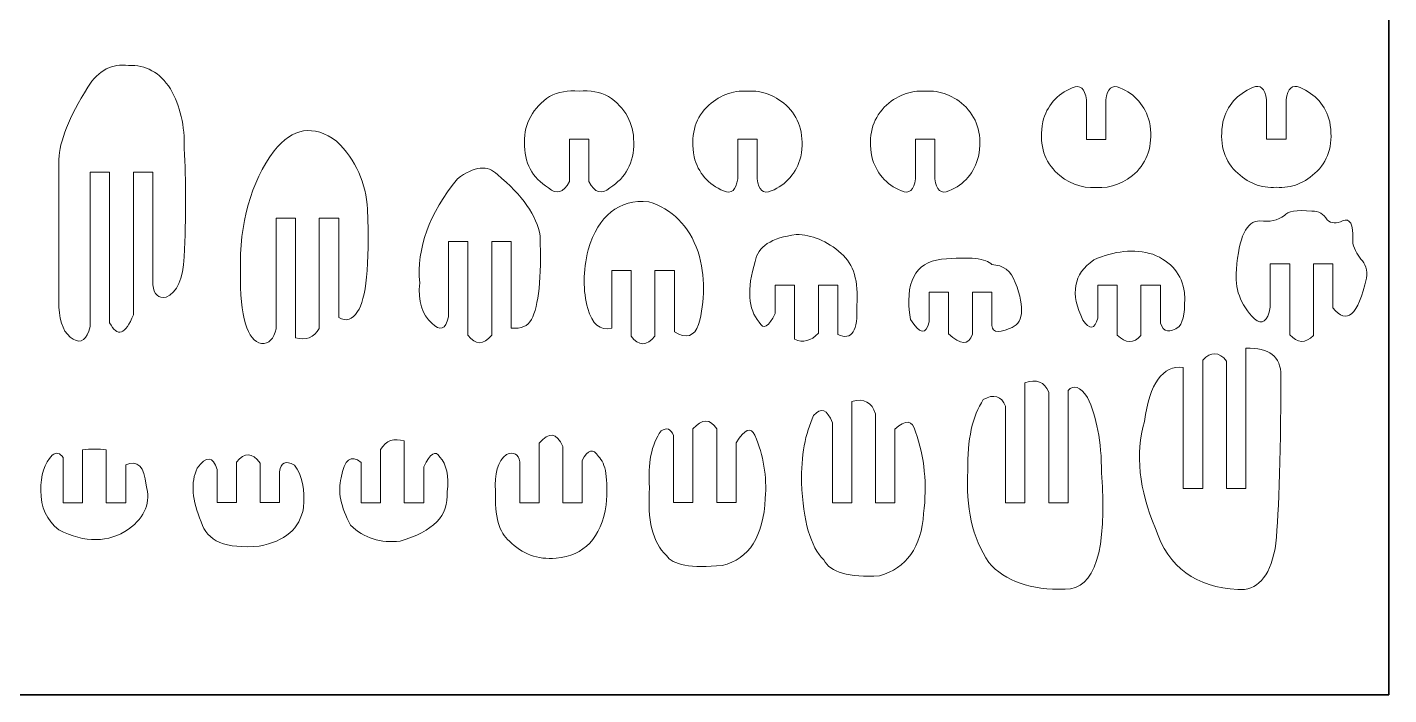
# Model space of a CAD drawing. Header units: inches. Extents: x -12 to 12, y -9 to 9.
# Drawn here: x 4.28 to 12, y -9 to -5.21 of the extents above; entities that cross this region are included whole.
import ezdxf

# ---------------------------------------------------------------- set-up
doc = ezdxf.new("R2010")
doc.units = ezdxf.units.IN
doc.header["$MEASUREMENT"] = 0
doc.layers.add('Layer 1', color=1, linetype='Continuous')
doc.layers.add('Layer 2', color=5, linetype='Continuous')

msp = doc.modelspace()

# ---------------------------------------------------------------- linework, layer by layer
at = {"layer": 'Layer 1', "lineweight": 9}
for points, knots in [([(4.6321, -6.9112), (4.6138, -6.9851), (4.5818, -7.0089), (4.5362, -6.9826), (4.5362, -6.9826), (4.4856, -6.9531), (4.4586, -6.8924), (4.4551, -6.8007), (4.4551, -6.8007), (4.4548, -6.5213), (4.4544, -6.242), (4.4541, -5.9626), (4.4541, -5.9626), (4.4579, -5.8593), (4.5126, -5.7224), (4.6182, -5.552), (4.6182, -5.552), (4.6812, -5.4555), (4.7582, -5.4149), (4.8491, -5.4301), (4.8491, -5.4301), (4.9477, -5.4244), (5.0272, -5.4682), (5.0877, -5.5616), (5.0877, -5.5616), (5.143, -5.6593), (5.1691, -5.7723), (5.1659, -5.9006), (5.1659, -5.9006), (5.1761, -6.0815), (5.1761, -6.2866), (5.1659, -6.5158), (5.1659, -6.5158), (5.1595, -6.6402), (5.1252, -6.7164), (5.0629, -6.7444), (5.0629, -6.7444), (5.0192, -6.7526), (4.9942, -6.7291), (4.9877, -6.6739)], [0, 0, 0, 0, 0.1, 0.1, 0.1, 0.1, 0.2, 0.2, 0.2, 0.2, 0.3, 0.3, 0.3, 0.3, 0.4, 0.4, 0.4, 0.4, 0.5, 0.5, 0.5, 0.5, 0.6, 0.6, 0.6, 0.6, 0.7, 0.7, 0.7, 0.7, 0.8, 0.8, 0.8, 0.8, 0.9, 0.9, 0.9, 0.9, 1, 1, 1, 1]), ([(10.2844, -5.6242), (10.2757, -5.5594), (10.2491, -5.5366), (10.2045, -5.5556), (10.2045, -5.5556), (10.1167, -5.5924), (10.0607, -5.6572), (10.0366, -5.7499), (10.0366, -5.7499), (10.0156, -5.8661), (10.0391, -5.9594), (10.1072, -6.0299), (10.1072, -6.0299), (10.1761, -6.0972), (10.2535, -6.1276), (10.3394, -6.1213)], [0, 0, 0, 0, 0.25, 0.25, 0.25, 0.25, 0.5, 0.5, 0.5, 0.5, 0.75, 0.75, 0.75, 0.75, 1, 1, 1, 1]), ([(10.3944, -5.6242), (10.403, -5.5594), (10.4296, -5.5366), (10.4742, -5.5556), (10.4742, -5.5556), (10.562, -5.5924), (10.618, -5.6572), (10.6422, -5.7499), (10.6422, -5.7499), (10.6631, -5.8661), (10.6396, -5.9594), (10.5716, -6.0299), (10.5716, -6.0299), (10.5026, -6.0972), (10.4252, -6.1276), (10.3394, -6.1213)], [0, 0, 0, 0, 0.25, 0.25, 0.25, 0.25, 0.5, 0.5, 0.5, 0.5, 0.75, 0.75, 0.75, 0.75, 1, 1, 1, 1]), ([(11.3071, -5.6231), (11.2985, -5.5584), (11.2719, -5.5355), (11.2272, -5.5546), (11.2272, -5.5546), (11.1395, -5.5914), (11.0835, -5.6562), (11.0593, -5.7489), (11.0593, -5.7489), (11.0383, -5.8651), (11.0619, -5.9584), (11.1299, -6.0288), (11.1299, -6.0288), (11.1988, -6.0961), (11.2762, -6.1266), (11.3621, -6.1203)], [0, 0, 0, 0, 0.25, 0.25, 0.25, 0.25, 0.5, 0.5, 0.5, 0.5, 0.75, 0.75, 0.75, 0.75, 1, 1, 1, 1]), ([(11.4171, -5.6231), (11.4257, -5.5584), (11.4524, -5.5355), (11.497, -5.5546), (11.497, -5.5546), (11.5847, -5.5914), (11.6407, -5.6562), (11.6649, -5.7489), (11.6649, -5.7489), (11.6859, -5.8651), (11.6624, -5.9584), (11.5943, -6.0288), (11.5943, -6.0288), (11.5254, -6.0961), (11.448, -6.1266), (11.3621, -6.1203)], [0, 0, 0, 0, 0.25, 0.25, 0.25, 0.25, 0.5, 0.5, 0.5, 0.5, 0.75, 0.75, 0.75, 0.75, 1, 1, 1, 1]), ([(7.351, -6.0878), (7.3173, -6.1523), (7.2776, -6.164), (7.232, -6.1231), (7.232, -6.1231), (7.1401, -6.0669), (7.0946, -5.9808), (7.0956, -5.865), (7.0956, -5.865), (7.0962, -5.7561), (7.1439, -5.6694), (7.2387, -5.605), (7.2387, -5.605), (7.2872, -5.5796), (7.343, -5.5694), (7.406, -5.5745)], [0, 0, 0, 0, 0.25, 0.25, 0.25, 0.25, 0.5, 0.5, 0.5, 0.5, 0.75, 0.75, 0.75, 0.75, 1, 1, 1, 1]), ([(7.461, -6.0878), (7.4947, -6.1523), (7.5344, -6.164), (7.58, -6.1231), (7.58, -6.1231), (7.6719, -6.0669), (7.7174, -5.9808), (7.7164, -5.865), (7.7164, -5.865), (7.7158, -5.7561), (7.6681, -5.6694), (7.5733, -5.605), (7.5733, -5.605), (7.5248, -5.5796), (7.469, -5.5694), (7.406, -5.5745)], [0, 0, 0, 0, 0.25, 0.25, 0.25, 0.25, 0.5, 0.5, 0.5, 0.5, 0.75, 0.75, 0.75, 0.75, 1, 1, 1, 1]), ([(8.3061, -6.0726), (8.2974, -6.1374), (8.2708, -6.1602), (8.2262, -6.1412), (8.2262, -6.1412), (8.1384, -6.1043), (8.0825, -6.0396), (8.0583, -5.9469), (8.0583, -5.9469), (8.0373, -5.8307), (8.0608, -5.7374), (8.1289, -5.6669), (8.1289, -5.6669), (8.1978, -5.5996), (8.2752, -5.5691), (8.3611, -5.5755)], [0, 0, 0, 0, 0.25, 0.25, 0.25, 0.25, 0.5, 0.5, 0.5, 0.5, 0.75, 0.75, 0.75, 0.75, 1, 1, 1, 1]), ([(8.4161, -6.0726), (8.4247, -6.1374), (8.4513, -6.1602), (8.4959, -6.1412), (8.4959, -6.1412), (8.5837, -6.1043), (8.6397, -6.0396), (8.6639, -5.9469), (8.6639, -5.9469), (8.6849, -5.8307), (8.6613, -5.7374), (8.5933, -5.6669), (8.5933, -5.6669), (8.5244, -5.5996), (8.447, -5.5691), (8.3611, -5.5755)], [0, 0, 0, 0, 0.25, 0.25, 0.25, 0.25, 0.5, 0.5, 0.5, 0.5, 0.75, 0.75, 0.75, 0.75, 1, 1, 1, 1]), ([(9.3146, -6.0723), (9.3059, -6.1371), (9.2793, -6.1599), (9.2347, -6.1409), (9.2347, -6.1409), (9.1469, -6.104), (9.091, -6.0393), (9.0668, -5.9466), (9.0668, -5.9466), (9.0458, -5.8304), (9.0693, -5.7371), (9.1374, -5.6666), (9.1374, -5.6666), (9.2063, -5.5993), (9.2837, -5.5688), (9.3696, -5.5752)], [0, 0, 0, 0, 0.25, 0.25, 0.25, 0.25, 0.5, 0.5, 0.5, 0.5, 0.75, 0.75, 0.75, 0.75, 1, 1, 1, 1]), ([(9.4246, -6.0723), (9.4332, -6.1371), (9.4598, -6.1599), (9.5044, -6.1409), (9.5044, -6.1409), (9.5922, -6.104), (9.6482, -6.0393), (9.6724, -5.9466), (9.6724, -5.9466), (9.6934, -5.8304), (9.6698, -5.7371), (9.6018, -5.6666), (9.6018, -5.6666), (9.5329, -5.5993), (9.4555, -5.5688), (9.3696, -5.5752)], [0, 0, 0, 0, 0.25, 0.25, 0.25, 0.25, 0.5, 0.5, 0.5, 0.5, 0.75, 0.75, 0.75, 0.75, 1, 1, 1, 1]), ([(10.3944, -5.6242), (10.3944, -5.6242), (10.3944, -5.8486), (10.3944, -5.8486), (10.3944, -5.8486), (10.3944, -5.8486), (10.2844, -5.8486), (10.2844, -5.8486), (10.2844, -5.8486), (10.2844, -5.8486), (10.2844, -5.6242), (10.2844, -5.6242)], [0, 0, 0, 0, 0.333333, 0.333333, 0.333333, 0.333333, 0.666667, 0.666667, 0.666667, 0.666667, 1, 1, 1, 1]), ([(11.4171, -5.6231), (11.4171, -5.6231), (11.4171, -5.8476), (11.4171, -5.8476), (11.4171, -5.8476), (11.4171, -5.8476), (11.3071, -5.8476), (11.3071, -5.8476), (11.3071, -5.8476), (11.3071, -5.8476), (11.3071, -5.6231), (11.3071, -5.6231)], [0, 0, 0, 0, 0.333333, 0.333333, 0.333333, 0.333333, 0.666667, 0.666667, 0.666667, 0.666667, 1, 1, 1, 1]), ([(5.6867, -6.9228), (5.6733, -6.9812), (5.646, -7.0092), (5.6046, -7.0066), (5.6046, -7.0066), (5.5226, -6.9927), (5.4825, -6.8568), (5.4844, -6.599), (5.4844, -6.599), (5.4793, -6.3222), (5.5429, -6.0937), (5.6752, -5.9134), (5.6752, -5.9134), (5.7808, -5.7819), (5.8991, -5.7635), (6.0302, -5.8581), (6.0302, -5.8581), (6.1396, -5.968), (6.1981, -6.0968), (6.2057, -6.2448), (6.2057, -6.2448), (6.2172, -6.5641), (6.1981, -6.7578), (6.1485, -6.8257), (6.1485, -6.8257), (6.1203, -6.8727), (6.0849, -6.8841), (6.0422, -6.86)], [0, 0, 0, 0, 0.142857, 0.142857, 0.142857, 0.142857, 0.285714, 0.285714, 0.285714, 0.285714, 0.428571, 0.428571, 0.428571, 0.428571, 0.571429, 0.571429, 0.571429, 0.571429, 0.714286, 0.714286, 0.714286, 0.714286, 0.857143, 0.857143, 0.857143, 0.857143, 1, 1, 1, 1]), ([(7.461, -6.0878), (7.461, -6.0878), (7.461, -5.8482), (7.461, -5.8482), (7.461, -5.8482), (7.461, -5.8482), (7.351, -5.8482), (7.351, -5.8482), (7.351, -5.8482), (7.351, -5.8482), (7.351, -6.0878), (7.351, -6.0878)], [0, 0, 0, 0, 0.333333, 0.333333, 0.333333, 0.333333, 0.666667, 0.666667, 0.666667, 0.666667, 1, 1, 1, 1]), ([(8.4161, -6.0726), (8.4161, -6.0726), (8.4161, -5.8482), (8.4161, -5.8482), (8.4161, -5.8482), (8.4161, -5.8482), (8.3061, -5.8482), (8.3061, -5.8482), (8.3061, -5.8482), (8.3061, -5.8482), (8.3061, -6.0726), (8.3061, -6.0726)], [0, 0, 0, 0, 0.333333, 0.333333, 0.333333, 0.333333, 0.666667, 0.666667, 0.666667, 0.666667, 1, 1, 1, 1]), ([(9.4246, -6.0723), (9.4246, -6.0723), (9.4246, -5.8479), (9.4246, -5.8479), (9.4246, -5.8479), (9.4246, -5.8479), (9.3146, -5.8479), (9.3146, -5.8479), (9.3146, -5.8479), (9.3146, -5.8479), (9.3146, -6.0723), (9.3146, -6.0723)], [0, 0, 0, 0, 0.333333, 0.333333, 0.333333, 0.333333, 0.666667, 0.666667, 0.666667, 0.666667, 1, 1, 1, 1]), ([(6.6653, -6.8558), (6.6492, -6.9275), (6.6176, -6.9396), (6.5704, -6.892), (6.5704, -6.892), (6.5144, -6.8437), (6.4915, -6.7676), (6.5017, -6.6634), (6.5017, -6.6634), (6.4838, -6.4666), (6.5551, -6.2698), (6.7154, -6.073), (6.7154, -6.073), (6.8127, -6), (6.8884, -5.9917), (6.9425, -6.0482), (6.9425, -6.0482), (7.0856, -6.1657), (7.1664, -6.2819), (7.1848, -6.3968), (7.1848, -6.3968), (7.1937, -6.6349), (7.1772, -6.7929), (7.1352, -6.871), (7.1352, -6.871), (7.1173, -6.9081), (7.0792, -6.9244), (7.0208, -6.9199)], [0, 0, 0, 0, 0.142857, 0.142857, 0.142857, 0.142857, 0.285714, 0.285714, 0.285714, 0.285714, 0.428571, 0.428571, 0.428571, 0.428571, 0.571429, 0.571429, 0.571429, 0.571429, 0.714286, 0.714286, 0.714286, 0.714286, 0.857143, 0.857143, 0.857143, 0.857143, 1, 1, 1, 1]), ([(4.6321, -6.9111), (4.6321, -6.9111), (4.6321, -6.0339), (4.6321, -6.0339), (4.6321, -6.0339), (4.6321, -6.0339), (4.7423, -6.0339), (4.7423, -6.0339), (4.7423, -6.0339), (4.7423, -6.0339), (4.7423, -6.8891), (4.7423, -6.8891)], [0, 0, 0, 0, 0.333333, 0.333333, 0.333333, 0.333333, 0.666667, 0.666667, 0.666667, 0.666667, 1, 1, 1, 1]), ([(4.8775, -6.8434), (4.8775, -6.8434), (4.8775, -6.0339), (4.8775, -6.0339), (4.8775, -6.0339), (4.8775, -6.0339), (4.9877, -6.0339), (4.9877, -6.0339), (4.9877, -6.0339), (4.9877, -6.0339), (4.9877, -6.6739), (4.9877, -6.6739)], [0, 0, 0, 0, 0.333333, 0.333333, 0.333333, 0.333333, 0.666667, 0.666667, 0.666667, 0.666667, 1, 1, 1, 1]), ([(7.5913, -6.9206), (7.5245, -6.9352), (7.4793, -6.8977), (7.4558, -6.8082), (7.4558, -6.8082), (7.4272, -6.7085), (7.4278, -6.5974), (7.4577, -6.4749), (7.4577, -6.4749), (7.5162, -6.2787), (7.6307, -6.1879), (7.8012, -6.2025), (7.8012, -6.2025), (7.9341, -6.2425), (8.0276, -6.3371), (8.0817, -6.4863), (8.0817, -6.4863), (8.1218, -6.6279), (8.1224, -6.7656), (8.0836, -6.8996), (8.0836, -6.8996), (8.0605, -6.9669), (8.0149, -6.9809), (7.9468, -6.9415)], [0, 0, 0, 0, 0.166667, 0.166667, 0.166667, 0.166667, 0.333333, 0.333333, 0.333333, 0.333333, 0.5, 0.5, 0.5, 0.5, 0.666667, 0.666667, 0.666667, 0.666667, 0.833333, 0.833333, 0.833333, 0.833333, 1, 1, 1, 1]), ([(11.3278, -6.8006), (11.3119, -6.8825), (11.282, -6.9047), (11.2381, -6.8672), (11.2381, -6.8672), (11.1576, -6.7866), (11.1236, -6.6933), (11.136, -6.5872), (11.136, -6.5872), (11.149, -6.4026), (11.1932, -6.3106), (11.2686, -6.3112), (11.2686, -6.3112), (11.324, -6.3188), (11.3704, -6.3087), (11.4079, -6.2807), (11.4079, -6.2807), (11.4245, -6.256), (11.4766, -6.2477), (11.5644, -6.256), (11.5644, -6.256), (11.6019, -6.2547), (11.6306, -6.2712), (11.6503, -6.3055), (11.6503, -6.3055), (11.6744, -6.3264), (11.7037, -6.3284), (11.738, -6.3112), (11.738, -6.3112), (11.78, -6.2934), (11.7991, -6.329), (11.7953, -6.4179), (11.7953, -6.4179), (11.7928, -6.4445), (11.808, -6.4814), (11.8411, -6.5284), (11.8411, -6.5284), (11.8684, -6.5531), (11.8793, -6.5893), (11.8735, -6.6369), (11.8735, -6.6369), (11.825, -6.8477), (11.7616, -6.9036), (11.6833, -6.8045)], [0, 0, 0, 0, 0.090909, 0.090909, 0.090909, 0.090909, 0.181818, 0.181818, 0.181818, 0.181818, 0.272727, 0.272727, 0.272727, 0.272727, 0.363636, 0.363636, 0.363636, 0.363636, 0.454545, 0.454545, 0.454545, 0.454545, 0.545455, 0.545455, 0.545455, 0.545455, 0.636364, 0.636364, 0.636364, 0.636364, 0.727273, 0.727273, 0.727273, 0.727273, 0.818182, 0.818182, 0.818182, 0.818182, 0.909091, 0.909091, 0.909091, 0.909091, 1, 1, 1, 1]), ([(5.6867, -6.9228), (5.6867, -6.9228), (5.6867, -6.2955), (5.6867, -6.2955), (5.6867, -6.2955), (5.6867, -6.2955), (5.7969, -6.2955), (5.7969, -6.2955), (5.7969, -6.2955), (5.7969, -6.2955), (5.7968, -6.9743), (5.7968, -6.9743)], [0, 0, 0, 0, 0.333333, 0.333333, 0.333333, 0.333333, 0.666667, 0.666667, 0.666667, 0.666667, 1, 1, 1, 1]), ([(5.932, -6.9209), (5.932, -6.9209), (5.932, -6.2955), (5.932, -6.2955), (5.932, -6.2955), (5.932, -6.2955), (6.0422, -6.2955), (6.0422, -6.2955), (6.0422, -6.2955), (6.0422, -6.2955), (6.0422, -6.86), (6.0422, -6.86)], [0, 0, 0, 0, 0.333333, 0.333333, 0.333333, 0.333333, 0.666667, 0.666667, 0.666667, 0.666667, 1, 1, 1, 1]), ([(8.5184, -6.8362), (8.4816, -6.9137), (8.4515, -6.9302), (8.4282, -6.8857), (8.4282, -6.8857), (8.3646, -6.8127), (8.3569, -6.6978), (8.4053, -6.541), (8.4053, -6.541), (8.4193, -6.4572), (8.4969, -6.4064), (8.6381, -6.3886), (8.6381, -6.3886), (8.7259, -6.3886), (8.8111, -6.4242), (8.8938, -6.4953), (8.8938, -6.4953), (8.9638, -6.5569), (8.993, -6.6553), (8.9816, -6.7905), (8.9816, -6.7905), (8.9895, -6.9359), (8.9536, -6.9911), (8.8739, -6.9562)], [0, 0, 0, 0, 0.166667, 0.166667, 0.166667, 0.166667, 0.333333, 0.333333, 0.333333, 0.333333, 0.5, 0.5, 0.5, 0.5, 0.666667, 0.666667, 0.666667, 0.666667, 0.833333, 0.833333, 0.833333, 0.833333, 1, 1, 1, 1]), ([(6.6653, -6.8558), (6.6653, -6.8558), (6.6653, -6.4288), (6.6653, -6.4288), (6.6653, -6.4288), (6.6653, -6.4288), (6.7755, -6.4288), (6.7755, -6.4288), (6.7755, -6.4288), (6.7755, -6.4288), (6.7755, -6.9587), (6.7755, -6.9587)], [0, 0, 0, 0, 0.333333, 0.333333, 0.333333, 0.333333, 0.666667, 0.666667, 0.666667, 0.666667, 1, 1, 1, 1]), ([(6.9107, -6.9587), (6.9107, -6.9587), (6.9107, -6.4288), (6.9107, -6.4288), (6.9107, -6.4288), (6.9107, -6.4288), (7.0208, -6.4288), (7.0208, -6.4288), (7.0208, -6.4288), (7.0208, -6.4288), (7.0208, -6.9199), (7.0208, -6.9199)], [0, 0, 0, 0, 0.333333, 0.333333, 0.333333, 0.333333, 0.666667, 0.666667, 0.666667, 0.666667, 1, 1, 1, 1]), ([(10.3487, -6.8624), (10.3309, -6.9272), (10.3029, -6.931), (10.2647, -6.8739), (10.2647, -6.8739), (10.1909, -6.7259), (10.2113, -6.6123), (10.3258, -6.5329), (10.3258, -6.5329), (10.4428, -6.4802), (10.5548, -6.4694), (10.6616, -6.5006)], [0, 0, 0, 0, 0.333333, 0.333333, 0.333333, 0.333333, 0.666667, 0.666667, 0.666667, 0.666667, 1, 1, 1, 1]), ([(9.3928, -6.883), (9.3749, -6.9586), (9.3392, -6.9541), (9.2858, -6.8697), (9.2858, -6.8697), (9.2527, -6.6608), (9.3113, -6.5471), (9.4614, -6.5287), (9.4614, -6.5287), (9.6229, -6.5135), (9.7183, -6.5236), (9.7476, -6.5592), (9.7476, -6.5592), (9.8125, -6.5611), (9.857, -6.5948), (9.8812, -6.6601), (9.8812, -6.6601), (9.9378, -6.8094), (9.927, -6.8963), (9.8487, -6.9211), (9.8487, -6.9211), (9.7754, -6.9535), (9.7419, -6.9414), (9.7483, -6.8849)], [0, 0, 0, 0, 0.166667, 0.166667, 0.166667, 0.166667, 0.333333, 0.333333, 0.333333, 0.333333, 0.5, 0.5, 0.5, 0.5, 0.666667, 0.666667, 0.666667, 0.666667, 0.833333, 0.833333, 0.833333, 0.833333, 1, 1, 1, 1]), ([(10.6616, -6.5006), (10.7672, -6.5425), (10.827, -6.6148), (10.841, -6.7177), (10.841, -6.7177), (10.8461, -6.8161), (10.8359, -6.8802), (10.8105, -6.9101), (10.8105, -6.9101), (10.7568, -6.9494), (10.7214, -6.9431), (10.7042, -6.891)], [0, 0, 0, 0, 0.333333, 0.333333, 0.333333, 0.333333, 0.666667, 0.666667, 0.666667, 0.666667, 1, 1, 1, 1]), ([(11.3278, -6.8006), (11.3278, -6.8006), (11.3278, -6.5552), (11.3278, -6.5552), (11.3278, -6.5552), (11.3278, -6.5552), (11.438, -6.5552), (11.438, -6.5552), (11.438, -6.5552), (11.438, -6.5552), (11.438, -6.9569), (11.438, -6.9569)], [0, 0, 0, 0, 0.333333, 0.333333, 0.333333, 0.333333, 0.666667, 0.666667, 0.666667, 0.666667, 1, 1, 1, 1]), ([(11.5731, -6.9607), (11.5731, -6.9607), (11.5731, -6.5552), (11.5731, -6.5552), (11.5731, -6.5552), (11.5731, -6.5552), (11.6833, -6.5552), (11.6833, -6.5552), (11.6833, -6.5552), (11.6833, -6.5552), (11.6833, -6.8045), (11.6833, -6.8045)], [0, 0, 0, 0, 0.333333, 0.333333, 0.333333, 0.333333, 0.666667, 0.666667, 0.666667, 0.666667, 1, 1, 1, 1]), ([(7.5913, -6.9206), (7.5913, -6.9206), (7.5913, -6.5923), (7.5913, -6.5923), (7.5913, -6.5923), (7.5913, -6.5923), (7.7015, -6.5923), (7.7015, -6.5923), (7.7015, -6.5923), (7.7015, -6.5923), (7.7015, -6.9644), (7.7015, -6.9644)], [0, 0, 0, 0, 0.333333, 0.333333, 0.333333, 0.333333, 0.666667, 0.666667, 0.666667, 0.666667, 1, 1, 1, 1]), ([(7.8367, -6.9644), (7.8367, -6.9644), (7.8367, -6.5923), (7.8367, -6.5923), (7.8367, -6.5923), (7.8367, -6.5923), (7.9468, -6.5923), (7.9468, -6.5923), (7.9468, -6.5923), (7.9468, -6.5923), (7.9468, -6.9415), (7.9468, -6.9415)], [0, 0, 0, 0, 0.333333, 0.333333, 0.333333, 0.333333, 0.666667, 0.666667, 0.666667, 0.666667, 1, 1, 1, 1]), ([(8.5184, -6.8362), (8.5184, -6.8362), (8.5184, -6.675), (8.5184, -6.675), (8.5184, -6.675), (8.5184, -6.675), (8.6286, -6.675), (8.6286, -6.675), (8.6286, -6.675), (8.6286, -6.675), (8.6285, -6.9829), (8.6285, -6.9829)], [0, 0, 0, 0, 0.333333, 0.333333, 0.333333, 0.333333, 0.666667, 0.666667, 0.666667, 0.666667, 1, 1, 1, 1]), ([(8.7637, -6.9486), (8.7637, -6.9486), (8.7637, -6.675), (8.7637, -6.675), (8.7637, -6.675), (8.7637, -6.675), (8.8739, -6.675), (8.8739, -6.675), (8.8739, -6.675), (8.8739, -6.675), (8.8739, -6.9562), (8.8739, -6.9562)], [0, 0, 0, 0, 0.333333, 0.333333, 0.333333, 0.333333, 0.666667, 0.666667, 0.666667, 0.666667, 1, 1, 1, 1]), ([(9.3928, -6.883), (9.3928, -6.883), (9.3928, -6.716), (9.3928, -6.716), (9.3928, -6.716), (9.3928, -6.716), (9.5029, -6.716), (9.5029, -6.716), (9.5029, -6.716), (9.5029, -6.716), (9.5029, -6.9516), (9.5029, -6.9516)], [0, 0, 0, 0, 0.333333, 0.333333, 0.333333, 0.333333, 0.666667, 0.666667, 0.666667, 0.666667, 1, 1, 1, 1]), ([(9.6381, -6.9535), (9.6381, -6.9535), (9.6381, -6.716), (9.6381, -6.716), (9.6381, -6.716), (9.6381, -6.716), (9.7483, -6.716), (9.7483, -6.716), (9.7483, -6.716), (9.7483, -6.716), (9.7483, -6.8849), (9.7483, -6.8849)], [0, 0, 0, 0, 0.333333, 0.333333, 0.333333, 0.333333, 0.666667, 0.666667, 0.666667, 0.666667, 1, 1, 1, 1]), ([(10.3487, -6.8624), (10.3487, -6.8624), (10.3487, -6.6761), (10.3487, -6.6761), (10.3487, -6.6761), (10.3487, -6.6761), (10.4588, -6.6761), (10.4588, -6.6761), (10.4588, -6.6761), (10.4588, -6.6761), (10.4588, -6.9596), (10.4588, -6.9596)], [0, 0, 0, 0, 0.333333, 0.333333, 0.333333, 0.333333, 0.666667, 0.666667, 0.666667, 0.666667, 1, 1, 1, 1]), ([(10.594, -6.9615), (10.594, -6.9615), (10.594, -6.6761), (10.594, -6.6761), (10.594, -6.6761), (10.594, -6.6761), (10.7042, -6.6761), (10.7042, -6.6761), (10.7042, -6.6761), (10.7042, -6.6761), (10.7042, -6.891), (10.7042, -6.891)], [0, 0, 0, 0, 0.333333, 0.333333, 0.333333, 0.333333, 0.666667, 0.666667, 0.666667, 0.666667, 1, 1, 1, 1]), ([(11.1892, -7.0342), (11.3217, -7.0285), (11.388, -7.0799), (11.3879, -7.1885), (11.3879, -7.1885), (11.386, -7.6888), (11.3752, -8.0164), (11.3555, -8.1713), (11.3555, -8.1713), (11.3217, -8.3357), (11.2511, -8.4126), (11.1436, -8.4018), (11.1436, -8.4018), (10.9051, -8.3923), (10.7493, -8.2773), (10.6761, -8.057), (10.6761, -8.057), (10.5826, -7.8354), (10.5616, -7.6329), (10.6132, -7.4494), (10.6132, -7.4494), (10.6438, -7.2317), (10.7175, -7.1294), (10.8342, -7.1428)], [0, 0, 0, 0, 0.166667, 0.166667, 0.166667, 0.166667, 0.333333, 0.333333, 0.333333, 0.333333, 0.5, 0.5, 0.5, 0.5, 0.666667, 0.666667, 0.666667, 0.666667, 0.833333, 0.833333, 0.833333, 0.833333, 1, 1, 1, 1]), ([(10.9442, -7.1009), (10.9442, -7.1009), (10.9442, -7.8295), (10.9442, -7.8295), (10.9442, -7.8295), (10.9442, -7.8295), (10.8342, -7.8295), (10.8342, -7.8295), (10.8342, -7.8295), (10.8342, -7.8295), (10.8342, -7.1428), (10.8342, -7.1428)], [0, 0, 0, 0, 0.333333, 0.333333, 0.333333, 0.333333, 0.666667, 0.666667, 0.666667, 0.666667, 1, 1, 1, 1]), ([(11.1892, -7.0342), (11.1892, -7.0342), (11.1892, -7.8295), (11.1892, -7.8295), (11.1892, -7.8295), (11.1892, -7.8295), (11.0792, -7.8295), (11.0792, -7.8295), (11.0792, -7.8295), (11.0792, -7.8295), (11.0792, -7.1066), (11.0792, -7.1066)], [0, 0, 0, 0, 0.333333, 0.333333, 0.333333, 0.333333, 0.666667, 0.666667, 0.666667, 0.666667, 1, 1, 1, 1]), ([(10.1807, -7.2741), (10.2118, -7.2382), (10.2485, -7.2512), (10.2907, -7.3131), (10.2907, -7.3131), (10.3428, -7.4207), (10.3695, -7.5633), (10.3708, -7.7407), (10.3708, -7.7407), (10.4022, -8.1831), (10.3332, -8.4033), (10.1638, -8.4013), (10.1638, -8.4013), (9.9685, -8.4063), (9.8239, -8.3556), (9.73, -8.2491), (9.73, -8.2491), (9.6375, -8.1083), (9.5981, -7.9345), (9.6121, -7.7278), (9.6121, -7.7278), (9.6083, -7.5528), (9.6375, -7.4183), (9.6996, -7.3245), (9.6996, -7.3245), (9.759, -7.2915), (9.8011, -7.3042), (9.8257, -7.3625)], [0, 0, 0, 0, 0.142857, 0.142857, 0.142857, 0.142857, 0.285714, 0.285714, 0.285714, 0.285714, 0.428571, 0.428571, 0.428571, 0.428571, 0.571429, 0.571429, 0.571429, 0.571429, 0.714286, 0.714286, 0.714286, 0.714286, 0.857143, 0.857143, 0.857143, 0.857143, 1, 1, 1, 1]), ([(9.9357, -7.2293), (9.9357, -7.2293), (9.9357, -7.9101), (9.9357, -7.9101), (9.9357, -7.9101), (9.9357, -7.9101), (9.8257, -7.9101), (9.8257, -7.9101), (9.8257, -7.9101), (9.8257, -7.9101), (9.8257, -7.3625), (9.8257, -7.3625)], [0, 0, 0, 0, 0.333333, 0.333333, 0.333333, 0.333333, 0.666667, 0.666667, 0.666667, 0.666667, 1, 1, 1, 1]), ([(8.9533, -7.3352), (8.9533, -7.3352), (8.9533, -7.911), (8.9533, -7.911), (8.9533, -7.911), (8.9533, -7.911), (8.8433, -7.911), (8.8433, -7.911), (8.8433, -7.911), (8.8433, -7.911), (8.8433, -7.4571), (8.8433, -7.4571)], [0, 0, 0, 0, 0.333333, 0.333333, 0.333333, 0.333333, 0.666667, 0.666667, 0.666667, 0.666667, 1, 1, 1, 1]), ([(10.1807, -7.2741), (10.1807, -7.2741), (10.1807, -7.9101), (10.1807, -7.9101), (10.1807, -7.9101), (10.1807, -7.9101), (10.0707, -7.9101), (10.0707, -7.9101), (10.0707, -7.9101), (10.0707, -7.9101), (10.0707, -7.2826), (10.0707, -7.2826)], [0, 0, 0, 0, 0.333333, 0.333333, 0.333333, 0.333333, 0.666667, 0.666667, 0.666667, 0.666667, 1, 1, 1, 1]), ([(9.1982, -7.4926), (9.2595, -7.4361), (9.2986, -7.4409), (9.3153, -7.5071), (9.3153, -7.5071), (9.3661, -7.6517), (9.3813, -7.8064), (9.361, -7.9713), (9.361, -7.9713), (9.3483, -8.1628), (9.2646, -8.2808), (9.1099, -8.3252), (9.1099, -8.3252), (8.9361, -8.3353), (8.8309, -8.3049), (8.7941, -8.2338), (8.7941, -8.2338), (8.7193, -8.1615), (8.6774, -8.0157), (8.6685, -7.7963), (8.6685, -7.7963), (8.666, -7.6441), (8.6888, -7.5172), (8.737, -7.4158), (8.737, -7.4158), (8.7784, -7.3656), (8.8138, -7.3794), (8.8433, -7.4571)], [0, 0, 0, 0, 0.142857, 0.142857, 0.142857, 0.142857, 0.285714, 0.285714, 0.285714, 0.285714, 0.428571, 0.428571, 0.428571, 0.428571, 0.571429, 0.571429, 0.571429, 0.571429, 0.714286, 0.714286, 0.714286, 0.714286, 0.857143, 0.857143, 0.857143, 0.857143, 1, 1, 1, 1]), ([(9.1982, -7.4926), (9.1982, -7.4926), (9.1982, -7.911), (9.1982, -7.911), (9.1982, -7.911), (9.1982, -7.911), (9.0882, -7.911), (9.0882, -7.911), (9.0882, -7.911), (9.0882, -7.911), (9.0882, -7.4056), (9.0882, -7.4056)], [0, 0, 0, 0, 0.333333, 0.333333, 0.333333, 0.333333, 0.666667, 0.666667, 0.666667, 0.666667, 1, 1, 1, 1]), ([(8.2972, -7.5713), (8.3449, -7.492), (8.3803, -7.4774), (8.4034, -7.5275), (8.4034, -7.5275), (8.4524, -7.6418), (8.4721, -7.7612), (8.4626, -7.8856), (8.4626, -7.8856), (8.4524, -8.1014), (8.371, -8.2284), (8.2183, -8.2665), (8.2183, -8.2665), (8.0415, -8.283), (7.9359, -8.264), (7.9015, -8.2094), (7.9015, -8.2094), (7.824, -8.137), (7.7921, -8.0088), (7.8061, -7.8247), (7.8061, -7.8247), (7.7947, -7.6882), (7.8163, -7.5809), (7.871, -7.5028), (7.871, -7.5028), (7.9032, -7.4812), (7.927, -7.4901), (7.9423, -7.5294)], [0, 0, 0, 0, 0.142857, 0.142857, 0.142857, 0.142857, 0.285714, 0.285714, 0.285714, 0.285714, 0.428571, 0.428571, 0.428571, 0.428571, 0.571429, 0.571429, 0.571429, 0.571429, 0.714286, 0.714286, 0.714286, 0.714286, 0.857143, 0.857143, 0.857143, 0.857143, 1, 1, 1, 1]), ([(8.0523, -7.4915), (8.0523, -7.4915), (8.0523, -7.9099), (8.0523, -7.9099), (8.0523, -7.9099), (8.0523, -7.9099), (7.9423, -7.9099), (7.9423, -7.9099), (7.9423, -7.9099), (7.9423, -7.9099), (7.9423, -7.5294), (7.9423, -7.5294)], [0, 0, 0, 0, 0.333333, 0.333333, 0.333333, 0.333333, 0.666667, 0.666667, 0.666667, 0.666667, 1, 1, 1, 1]), ([(8.2972, -7.5713), (8.2972, -7.5713), (8.2972, -7.9099), (8.2972, -7.9099), (8.2972, -7.9099), (8.2972, -7.9099), (8.1872, -7.9099), (8.1872, -7.9099), (8.1872, -7.9099), (8.1872, -7.9099), (8.1872, -7.4915), (8.1872, -7.4915)], [0, 0, 0, 0, 0.333333, 0.333333, 0.333333, 0.333333, 0.666667, 0.666667, 0.666667, 0.666667, 1, 1, 1, 1]), ([(6.5245, -7.7066), (6.5245, -7.7066), (6.5245, -7.9103), (6.5245, -7.9103), (6.5245, -7.9103), (6.5245, -7.9103), (6.4145, -7.9103), (6.4145, -7.9103), (6.4145, -7.9103), (6.4145, -7.9103), (6.4145, -7.5599), (6.4145, -7.5599)], [0, 0, 0, 0, 0.333333, 0.333333, 0.333333, 0.333333, 0.666667, 0.666667, 0.666667, 0.666667, 1, 1, 1, 1]), ([(4.8338, -7.6951), (4.9012, -7.6666), (4.9398, -7.7053), (4.9495, -7.8113), (4.9495, -7.8113), (4.9775, -7.9059), (4.9444, -7.9891), (4.8503, -8.0608), (4.8503, -8.0608), (4.7358, -8.1383), (4.6035, -8.1396), (4.4534, -8.0646), (4.4534, -8.0646), (4.3853, -8.0094), (4.3516, -7.9351), (4.3522, -7.8418), (4.3522, -7.8418), (4.351, -7.7542), (4.3726, -7.6869), (4.4171, -7.6399), (4.4171, -7.6399), (4.4398, -7.6228), (4.4604, -7.6272), (4.4789, -7.6532)], [0, 0, 0, 0, 0.166667, 0.166667, 0.166667, 0.166667, 0.333333, 0.333333, 0.333333, 0.333333, 0.5, 0.5, 0.5, 0.5, 0.666667, 0.666667, 0.666667, 0.666667, 0.833333, 0.833333, 0.833333, 0.833333, 1, 1, 1, 1]), ([(4.5889, -7.6094), (4.5889, -7.6094), (4.5889, -7.9107), (4.5889, -7.9107), (4.5889, -7.9107), (4.5889, -7.9107), (4.4789, -7.9107), (4.4789, -7.9107), (4.4789, -7.9107), (4.4789, -7.9107), (4.4789, -7.6532), (4.4789, -7.6532)], [0, 0, 0, 0, 0.333333, 0.333333, 0.333333, 0.333333, 0.666667, 0.666667, 0.666667, 0.666667, 1, 1, 1, 1]), ([(4.8338, -7.6951), (4.8338, -7.6951), (4.8338, -7.9107), (4.8338, -7.9107), (4.8338, -7.9107), (4.8338, -7.9107), (4.7238, -7.9107), (4.7238, -7.9107), (4.7238, -7.9107), (4.7238, -7.9107), (4.7238, -7.6094), (4.7238, -7.6094)], [0, 0, 0, 0, 0.333333, 0.333333, 0.333333, 0.333333, 0.666667, 0.666667, 0.666667, 0.666667, 1, 1, 1, 1]), ([(5.7071, -7.7351), (5.7122, -7.6818), (5.7401, -7.6691), (5.791, -7.697), (5.791, -7.697), (5.8349, -7.7561), (5.8521, -7.8367), (5.8426, -7.9389), (5.8426, -7.9389), (5.8222, -8.057), (5.7382, -8.1294), (5.5907, -8.1561), (5.5907, -8.1561), (5.4024, -8.1738), (5.293, -8.1281), (5.2625, -8.0189), (5.2625, -8.0189), (5.209, -7.897), (5.2014, -7.7955), (5.2396, -7.7142), (5.2396, -7.7142), (5.2911, -7.6431), (5.3286, -7.6456), (5.3521, -7.7218)], [0, 0, 0, 0, 0.166667, 0.166667, 0.166667, 0.166667, 0.333333, 0.333333, 0.333333, 0.333333, 0.5, 0.5, 0.5, 0.5, 0.666667, 0.666667, 0.666667, 0.666667, 0.833333, 0.833333, 0.833333, 0.833333, 1, 1, 1, 1]), ([(6.5245, -7.7066), (6.562, -7.6285), (6.5923, -7.6101), (6.6154, -7.6513), (6.6154, -7.6513), (6.6548, -7.692), (6.6688, -7.758), (6.6574, -7.8494), (6.6574, -7.8494), (6.6675, -7.9827), (6.5785, -8.0754), (6.3902, -8.1275), (6.3902, -8.1275), (6.2802, -8.1421), (6.1867, -8.1123), (6.1097, -8.038), (6.1097, -8.038), (6.0537, -7.9345), (6.0359, -7.845), (6.0563, -7.7694), (6.0563, -7.7694), (6.0745, -7.664), (6.1123, -7.6348), (6.1696, -7.6818)], [0, 0, 0, 0, 0.166667, 0.166667, 0.166667, 0.166667, 0.333333, 0.333333, 0.333333, 0.333333, 0.5, 0.5, 0.5, 0.5, 0.666667, 0.666667, 0.666667, 0.666667, 0.833333, 0.833333, 0.833333, 0.833333, 1, 1, 1, 1]), ([(6.2795, -7.6075), (6.2795, -7.6075), (6.2795, -7.9103), (6.2795, -7.9103), (6.2795, -7.9103), (6.2795, -7.9103), (6.1696, -7.9103), (6.1696, -7.9103), (6.1696, -7.9103), (6.1696, -7.9103), (6.1696, -7.6818), (6.1696, -7.6818)], [0, 0, 0, 0, 0.333333, 0.333333, 0.333333, 0.333333, 0.666667, 0.666667, 0.666667, 0.666667, 1, 1, 1, 1]), ([(7.4242, -7.6704), (7.455, -7.6069), (7.4856, -7.5993), (7.5161, -7.6475), (7.5161, -7.6475), (7.5574, -7.6856), (7.5721, -7.777), (7.56, -7.9218), (7.56, -7.9218), (7.5301, -8.1104), (7.4353, -8.2113), (7.2756, -8.2246), (7.2756, -8.2246), (7.1707, -8.2342), (7.0823, -8.2018), (7.0104, -8.1275), (7.0104, -8.1275), (6.9525, -8.0818), (6.9264, -7.9878), (6.9322, -7.8456), (6.9322, -7.8456), (6.9239, -7.7453), (6.9449, -7.6755), (6.9951, -7.6361), (6.9951, -7.6361), (7.0366, -7.6196), (7.0613, -7.6336), (7.0693, -7.678)], [0, 0, 0, 0, 0.142857, 0.142857, 0.142857, 0.142857, 0.285714, 0.285714, 0.285714, 0.285714, 0.428571, 0.428571, 0.428571, 0.428571, 0.571429, 0.571429, 0.571429, 0.571429, 0.714286, 0.714286, 0.714286, 0.714286, 0.857143, 0.857143, 0.857143, 0.857143, 1, 1, 1, 1]), ([(7.1793, -7.5732), (7.1793, -7.5732), (7.1793, -7.9101), (7.1793, -7.9101), (7.1793, -7.9101), (7.1793, -7.9101), (7.0693, -7.9101), (7.0693, -7.9101), (7.0693, -7.9101), (7.0693, -7.9101), (7.0693, -7.678), (7.0693, -7.678)], [0, 0, 0, 0, 0.333333, 0.333333, 0.333333, 0.333333, 0.666667, 0.666667, 0.666667, 0.666667, 1, 1, 1, 1]), ([(7.4242, -7.6704), (7.4242, -7.6704), (7.4242, -7.9101), (7.4242, -7.9101), (7.4242, -7.9101), (7.4242, -7.9101), (7.3142, -7.9101), (7.3142, -7.9101), (7.3142, -7.9101), (7.3142, -7.9101), (7.3142, -7.5904), (7.3142, -7.5904)], [0, 0, 0, 0, 0.333333, 0.333333, 0.333333, 0.333333, 0.666667, 0.666667, 0.666667, 0.666667, 1, 1, 1, 1]), ([(5.4621, -7.6799), (5.4621, -7.6799), (5.4621, -7.9084), (5.4621, -7.9084), (5.4621, -7.9084), (5.4621, -7.9084), (5.3521, -7.9084), (5.3521, -7.9084), (5.3521, -7.9084), (5.3521, -7.9084), (5.3521, -7.7218), (5.3521, -7.7218)], [0, 0, 0, 0, 0.333333, 0.333333, 0.333333, 0.333333, 0.666667, 0.666667, 0.666667, 0.666667, 1, 1, 1, 1]), ([(5.7071, -7.7351), (5.7071, -7.7351), (5.7071, -7.9084), (5.7071, -7.9084), (5.7071, -7.9084), (5.7071, -7.9084), (5.5971, -7.9084), (5.5971, -7.9084), (5.5971, -7.9084), (5.5971, -7.9084), (5.5971, -7.6856), (5.5971, -7.6856)], [0, 0, 0, 0, 0.333333, 0.333333, 0.333333, 0.333333, 0.666667, 0.666667, 0.666667, 0.666667, 1, 1, 1, 1])]:
    msp.add_open_spline(points, degree=3, knots=knots, dxfattribs=at)
for points in [[(4.8775, -6.8434), (4.8313, -6.9577), (4.7863, -6.9729), (4.7423, -6.8891)], [(5.932, -6.9209), (5.9018, -6.9743), (5.8568, -6.992), (5.7968, -6.9743)], [(8.7637, -6.9486), (8.7227, -6.993), (8.6776, -7.0044), (8.6285, -6.9829)], [(9.5029, -6.9516), (9.5704, -7.017), (9.6154, -7.0176), (9.6381, -6.9535)], [(6.9107, -6.9587), (6.8633, -7.0171), (6.8182, -7.0171), (6.7755, -6.9587)], [(7.8367, -6.9644), (7.7886, -7.0228), (7.7435, -7.0228), (7.7015, -6.9644)], [(10.594, -6.9615), (10.5536, -7.0078), (10.5086, -7.0072), (10.4588, -6.9596)], [(11.438, -6.9569), (11.4826, -7.0064), (11.5277, -7.0077), (11.5731, -6.9607)], [(11.0792, -7.1066), (11.0371, -7.0526), (10.9921, -7.0507), (10.9442, -7.1009)], [(9.9357, -7.2293), (10.002, -7.2065), (10.047, -7.2243), (10.0707, -7.2826)], [(8.9533, -7.3352), (9.0224, -7.3168), (9.0674, -7.3402), (9.0882, -7.4056)], [(8.0523, -7.4915), (8.104, -7.4329), (8.149, -7.4329), (8.1872, -7.4915)], [(6.2795, -7.6075), (6.3109, -7.5574), (6.3559, -7.5415), (6.4145, -7.5599)], [(7.1793, -7.5732), (7.2348, -7.5066), (7.2798, -7.5123), (7.3142, -7.5904)], [(4.5889, -7.6094), (4.6355, -7.6044), (4.6804, -7.6044), (4.7238, -7.6094)], [(5.4621, -7.6799), (5.5071, -7.6221), (5.5521, -7.624), (5.5971, -7.6856)]]:
    msp.add_open_spline(points, degree=3, dxfattribs=at)
at = {"layer": 'Layer 2', "lineweight": 35}
msp.add_open_spline([(-12, -9), (-12, -9), (12, -9), (12, -9), (12, -9), (12, -9), (12, 9), (12, 9), (12, 9), (12, 9), (-12, 9), (-12, 9), (-12, 9), (-12, 9), (-12, -9), (-12, -9)], degree=3, knots=[0, 0, 0, 0, 0.25, 0.25, 0.25, 0.25, 0.5, 0.5, 0.5, 0.5, 0.75, 0.75, 0.75, 0.75, 1, 1, 1, 1], dxfattribs=at)

doc.saveas('drawing.dxf')
